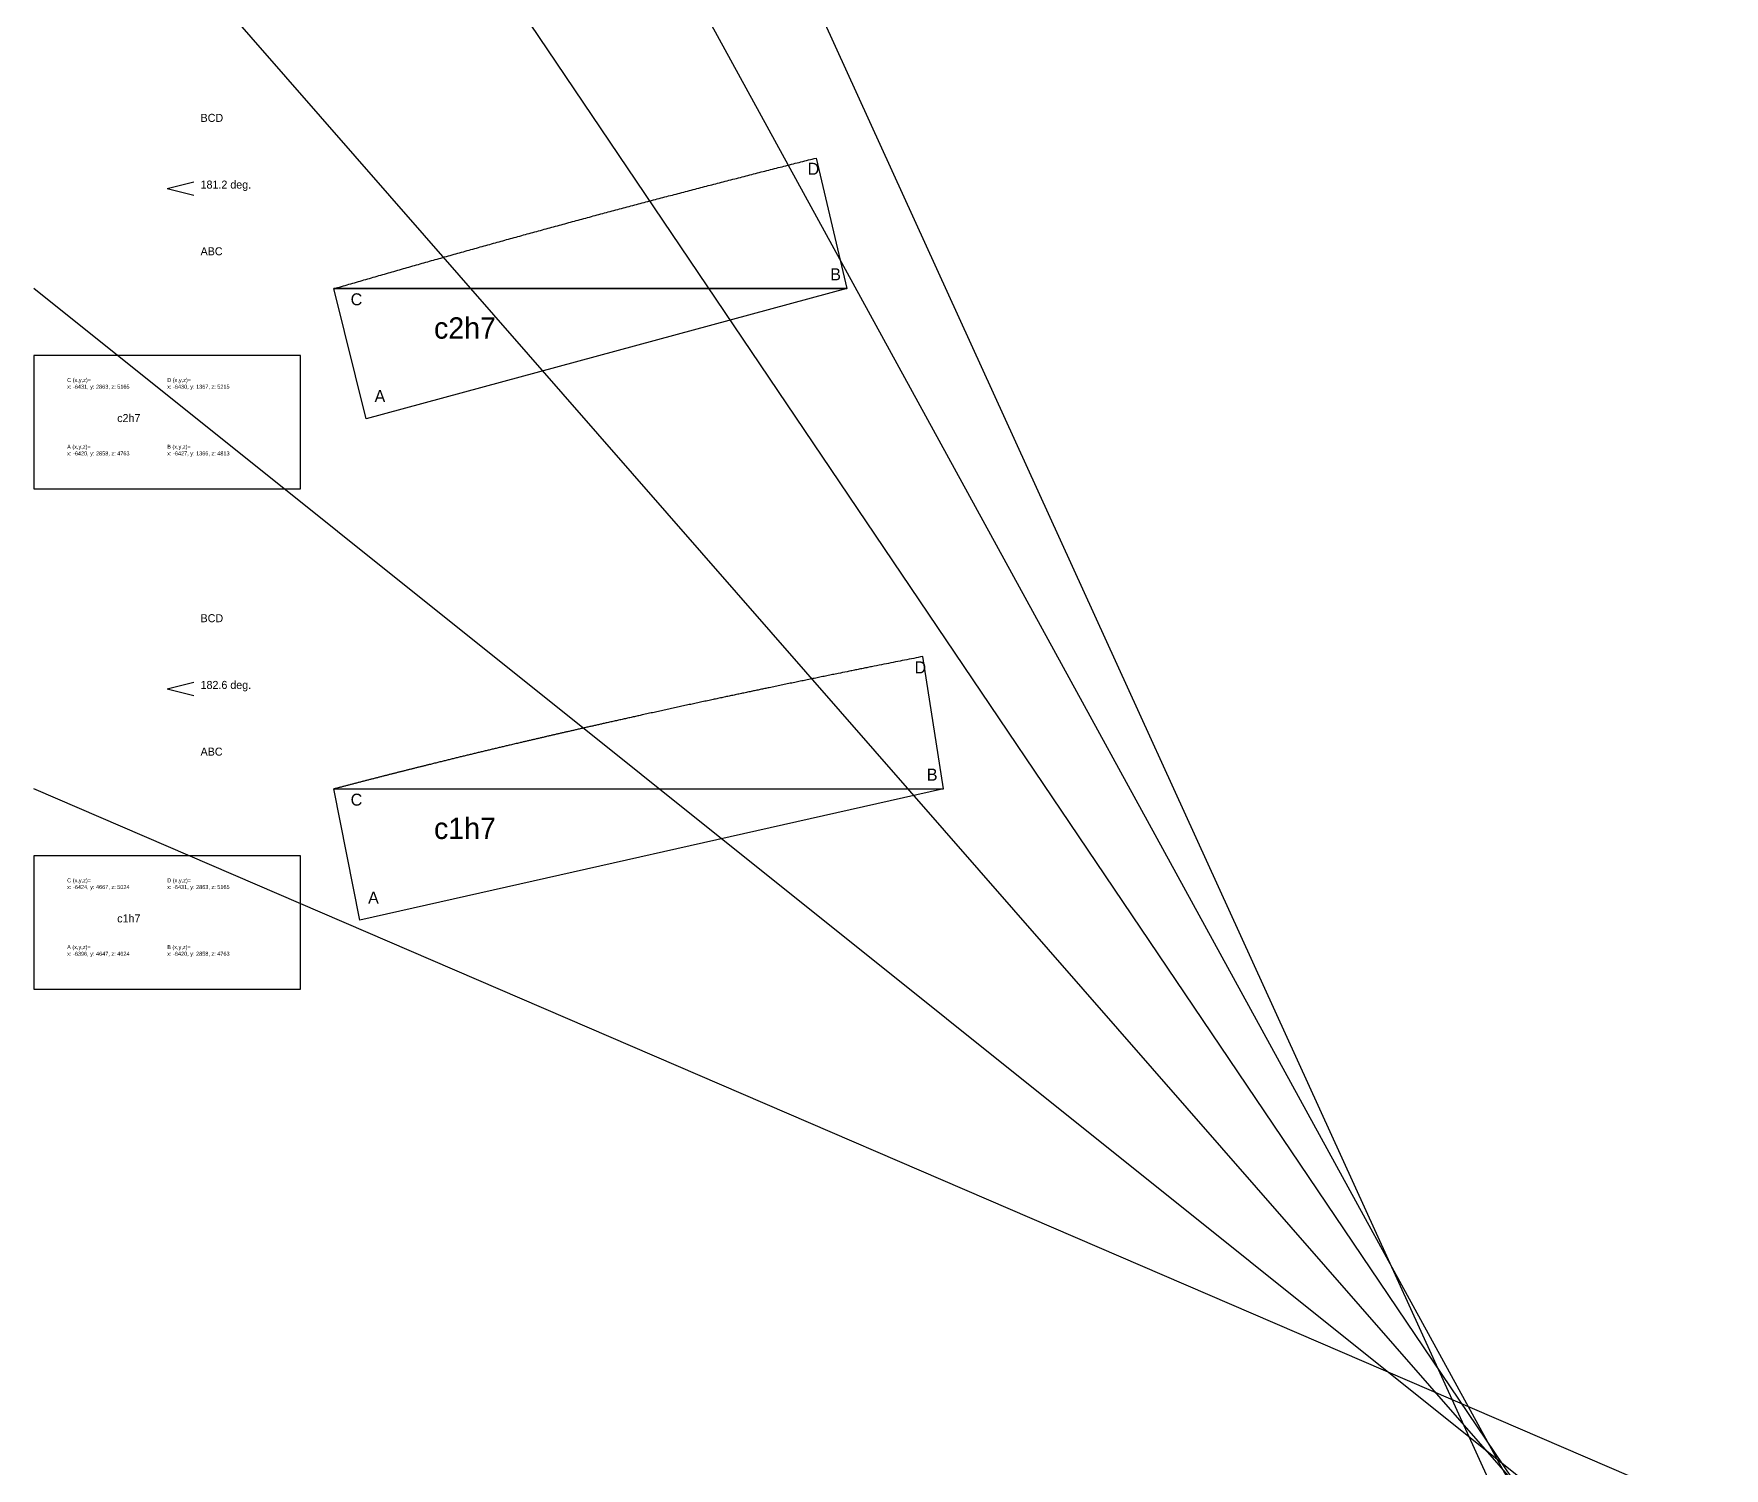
# Model space of a CAD drawing. Extents: x -14946 to 15402, y -21157 to 21439.
# Drawn here: x -14946 to -9878, y 5392 to 9692 of the extents above; entities that cross this region are included whole.
import ezdxf

# ---------------------------------------------------------------- set-up
doc = ezdxf.new("R2010")
doc.units = 0
doc.header["$MEASUREMENT"] = 0
for name, color, linetype in [('08-connection.topRing', 7, 'CONTINUOUS'), ('08-text.topRing', 7, 'CONTINUOUS'), ('50_RING_TOP_PLINES', 1, 'CONTINUOUS')]:
    doc.layers.add(name, color=color, linetype=linetype)

msp = doc.modelspace()

# ---------------------------------------------------------------- linework, layer by layer
at = {"layer": '08-connection.topRing', "linetype": 'Continuous'}
for p, q in [((-6425.6, -3765, 4955.8), (-14945.8, 14928.2)), ((-6430.7, -2115.3, 5040.7), (-14945.8, 13428.2)), ((-6431.3, -683.7, 5043.2), (-14945.8, 11928.2)), ((-6428.2, 683.1, 5023.3), (-14945.8, 10428.2)), ((-6424.9, 2112.5, 4989.2), (-14945.8, 8928.2)), ((-6413.3, 3755, 4894.5), (-14945.8, 7428.2))]:
    msp.add_line(p, q, dxfattribs=at)
at = {"layer": '08-text.topRing', "linetype": 'Continuous'}
for p, q in [((-14545.8, 9228.2), (-14465.8, 9248.2)), ((-14545.8, 9228.2), (-14465.8, 9208.2)), ((-14545.8, 7728.2), (-14465.8, 7748.2)), ((-14545.8, 7728.2), (-14465.8, 7708.2))]:
    msp.add_line(p, q, dxfattribs=at)
for points in [[(-14945.8, 8328.2), (-14145.8, 8328.2), (-14145.8, 8728.2), (-14945.8, 8728.2)], [(-14945.8, 6828.2), (-14145.8, 6828.2), (-14145.8, 7228.2), (-14945.8, 7228.2)]]:
    msp.add_lwpolyline(points, close=True, dxfattribs=at)
at = {"layer": '50_RING_TOP_PLINES', "color": 4, "extrusion": (0.999773, 0.021303, 1.5812e-15)}
msp.add_lwpolyline([(9927.4, -1445.3), (9536, -1538), (9536, 0), (9536, -0.1), (9536, -0.2), (9536.1, -0.3), (9536.1, -0.3), (9536.1, -0.4), (9536.1, -0.5), (9536.2, -0.6), (9536.2, -0.7), (9536.2, -0.8), (9536.3, -0.9), (9536.3, -1), (9536.3, -1), (9536.3, -1.1), (9536.4, -1.2), (9536.4, -1.3), (9536.4, -1.4), (9536.4, -1.5), (9536.5, -1.6), (9536.5, -1.7), (9536.5, -1.7), (9536.5, -1.8), (9536.6, -1.9), (9536.6, -2), (9536.6, -2.1), (9536.6, -2.2), (9536.7, -2.3), (9536.7, -2.4), (9536.7, -2.5), (9536.8, -2.5), (9536.8, -2.6), (9536.8, -2.7), (9536.8, -2.8), (9536.9, -2.9), (9536.9, -3), (9536.9, -3.1), (9536.9, -3.2), (9537, -3.2), (9537, -3.3), (9537, -3.4), (9537, -3.5), (9537.1, -3.6), (9537.1, -3.7), (9537.1, -3.8), (9537.1, -3.9), (9537.2, -3.9), (9537.2, -4), (9537.2, -4.1), (9537.2, -4.2), (9537.3, -4.3), (9537.3, -4.4), (9537.3, -4.5), (9537.3, -4.6), (9537.4, -4.6), (9537.4, -4.7), (9537.4, -4.8), (9537.4, -4.9), (9537.5, -5), (9537.5, -5.1), (9537.5, -5.2), (9537.5, -5.3), (9537.6, -5.3), (9537.6, -5.4), (9537.6, -5.5), (9537.6, -5.6), (9537.7, -5.7), (9537.7, -5.8), (9537.7, -5.9), (9537.7, -6), (9537.8, -6), (9537.8, -6.1), (9537.8, -6.2), (9537.8, -6.3), (9537.9, -6.5), (9537.9, -6.7), (9538, -6.8), (9538, -7), (9538.3, -8.1), (9538.4, -8.2), (9538.4, -8.4), (9538.5, -8.6), (9538.5, -8.8), (9538.6, -8.9), (9538.6, -9), (9538.6, -9), (9538.6, -9.1), (9538.7, -9.2), (9538.7, -9.3), (9538.7, -9.4), (9538.7, -9.5), (9538.8, -9.6), (9538.8, -9.7), (9538.8, -9.7), (9538.8, -9.8), (9538.9, -9.9), (9538.9, -10), (9538.9, -10.1), (9538.9, -10.2), (9539, -10.3), (9539, -10.4), (9539, -10.4), (9539, -10.5), (9539.1, -10.6), (9539.1, -10.7), (9539.1, -10.8), (9539.1, -10.9), (9539.2, -11), (9539.2, -11.1), (9539.2, -11.1), (9539.2, -11.2), (9540.9, -16.9), (9542.5, -22.5), (9544.1, -28.1), (9545.8, -33.7), (9547.4, -39.3), (9549, -44.9), (9550.7, -50.6), (9552.3, -56.2), (9553.9, -61.8), (9555.5, -67.4), (9557.2, -73.1), (9558.8, -78.7), (9560.4, -84.3), (9562, -89.9), (9563.6, -95.5), (9565.3, -101.1), (9566.9, -106.8), (9568.5, -112.4), (9570.1, -118), (9571.7, -123.6), (9573.3, -129.2), (9574.9, -134.8), (9576.5, -140.4), (9578.2, -146.1), (9579.8, -151.7), (9581.4, -157.3), (9583, -162.9), (9584.6, -168.6), (9586.2, -174.2), (9587.8, -179.9), (9589.4, -185.5), (9591, -191.1), (9592.7, -196.7), (9594.3, -202.4), (9595.9, -208), (9597.5, -213.6), (9599.1, -219.2), (9600.7, -224.8), (9602.3, -230.5), (9603.9, -236.1), (9605.5, -241.7), (9607.1, -247.3), (9608.7, -253), (9610.3, -258.6), (9611.9, -264.2), (9613.4, -269.9), (9615, -275.5), (9616.6, -281.1), (9618.2, -286.7), (9619.8, -292.4), (9621.4, -298), (9623, -303.6), (9624.6, -309.3), (9626.2, -314.9), (9627.8, -320.5), (9629.4, -326.2), (9631, -331.8), (9632.5, -337.4), (9634.1, -343), (9635.7, -348.7), (9637.3, -354.3), (9638.9, -359.9), (9640.5, -365.6), (9642, -371.2), (9643.6, -376.8), (9645.2, -382.5), (9646.8, -388.1), (9648.4, -393.7), (9649.9, -399.4), (9651.5, -405), (9653.1, -410.6), (9654.7, -416.3), (9656.2, -421.9), (9657.8, -427.5), (9659.4, -433.2), (9660.9, -438.8), (9662.5, -444.4), (9664.1, -450.1), (9665.7, -455.7), (9667.2, -461.3), (9668.8, -467), (9670.4, -472.6), (9671.9, -478.2), (9673.5, -483.9), (9675.1, -489.5), (9676.6, -495.1), (9678.2, -500.8), (9679.7, -506.4), (9681.3, -512.1), (9682.9, -517.7), (9684.4, -523.3), (9686, -529), (9687.5, -534.6), (9689.1, -540.3), (9690.7, -545.9), (9692.2, -551.5), (9693.8, -557.2), (9695.3, -562.8), (9696.9, -568.5), (9698.4, -574.1), (9700, -579.7), (9701.5, -585.4), (9703.1, -591), (9704.6, -596.6), (9706.2, -602.3), (9707.7, -607.9), (9709.3, -613.6), (9710.8, -619.2), (9712.3, -624.9), (9713.9, -630.5), (9715.4, -636.1), (9717, -641.8), (9718.5, -647.4), (9720, -653.1), (9721.6, -658.7), (9723.1, -664.4), (9724.7, -670), (9726.2, -675.6), (9727.7, -681.3), (9729.3, -686.9), (9730.8, -692.6), (9732.3, -698.2), (9733.9, -703.9), (9735.4, -709.5), (9736.9, -715.2), (9738.5, -720.8), (9740, -726.5), (9741.5, -732.1), (9743.1, -737.8), (9744.6, -743.5), (9746.1, -749.1), (9747.6, -754.8), (9749.2, -760.5), (9750.7, -766.1), (9752.2, -771.8), (9753.7, -777.4), (9755.3, -783.1), (9756.8, -788.7), (9758.3, -794.4), (9759.8, -800), (9761.3, -805.7), (9762.8, -811.3), (9764.4, -817), (9765.9, -822.6), (9767.4, -828.3), (9768.9, -833.9), (9770.4, -839.6), (9771.9, -845.2), (9773.4, -850.8), (9774.9, -856.5), (9776.4, -862.1), (9777.9, -867.8), (9779.4, -873.4), (9780.9, -879), (9782.4, -884.7), (9783.9, -890.3), (9785.4, -896), (9786.9, -901.6), (9788.4, -907.2), (9789.9, -912.9), (9791.4, -918.5), (9792.9, -924.2), (9794.4, -929.8), (9795.9, -935.4), (9797.4, -941.1), (9798.9, -946.7), (9800.4, -952.4), (9801.8, -958), (9803.3, -963.7), (9804.8, -969.3), (9806.3, -975), (9807.8, -980.6), (9809.3, -986.3), (9810.8, -991.9), (9812.3, -997.6), (9813.7, -1003.2), (9815.2, -1008.9), (9816.7, -1014.5), (9818.2, -1020.2), (9819.7, -1025.9), (9821.2, -1031.5), (9822.6, -1037.2), (9824.1, -1042.9), (9825.6, -1048.5), (9827.1, -1054.2), (9828.6, -1059.9), (9830.1, -1065.6), (9831.5, -1071.3), (9833, -1076.9), (9834.5, -1082.6), (9836, -1088.3), (9837.4, -1093.9), (9838.9, -1099.5), (9840.4, -1105.2), (9841.8, -1110.8), (9843.3, -1116.5), (9844.8, -1122.1), (9846.2, -1127.8), (9847.7, -1133.4), (9849.2, -1139.1), (9850.6, -1144.7), (9852.1, -1150.4), (9853.5, -1156.1), (9855, -1161.7), (9856.5, -1167.4), (9857.9, -1173.1), (9859.4, -1178.7), (9860.9, -1184.4), (9862.3, -1190.1), (9863.8, -1195.7), (9865.2, -1201.4), (9866.7, -1207.1), (9868.2, -1212.8), (9869.6, -1218.4), (9871.1, -1224.1), (9872.5, -1229.8), (9874, -1235.5), (9875.5, -1241.2), (9876.9, -1246.8), (9878.4, -1252.5), (9879.8, -1258.2), (9881.3, -1263.9), (9882.7, -1269.6), (9884.2, -1275.2), (9885.6, -1280.9), (9887.1, -1286.6), (9888.5, -1292.3), (9890, -1298), (9891.4, -1303.6), (9892.9, -1309.3), (9894.3, -1315), (9895.8, -1320.7), (9897.2, -1326.4), (9898.7, -1332), (9900.1, -1337.7), (9901.6, -1343.4), (9903, -1349.1), (9904.4, -1354.7), (9905.9, -1360.4), (9907.3, -1366.1), (9908.8, -1371.7), (9910.2, -1377.4), (9911.6, -1383.1), (9913.1, -1388.7), (9914.5, -1394.4), (9915.9, -1400.1), (9917.4, -1405.7), (9918.8, -1411.4), (9920.2, -1417), (9921.7, -1422.7), (9923.1, -1428.4), (9924.5, -1434), (9925.9, -1439.7), (9927.4, -1445.3)], dxfattribs=at)
at = {"layer": '50_RING_TOP_PLINES', "color": 4}
for points in [[(-12600.5, 9319.6), (-12507.8, 8928.2), (-14045.8, 8928.2), (-14045.7, 8928.2), (-14045.6, 8928.3), (-14045.5, 8928.3), (-14045.4, 8928.3), (-14045.4, 8928.3), (-14045.3, 8928.4), (-14045.2, 8928.4), (-14045.1, 8928.4), (-14045, 8928.5), (-14044.9, 8928.5), (-14044.8, 8928.5), (-14044.7, 8928.5), (-14044.7, 8928.6), (-14044.6, 8928.6), (-14044.5, 8928.6), (-14044.4, 8928.6), (-14044.3, 8928.7), (-14044.2, 8928.7), (-14044.1, 8928.7), (-14044, 8928.7), (-14044, 8928.8), (-14043.9, 8928.8), (-14043.8, 8928.8), (-14043.7, 8928.8), (-14043.6, 8928.9), (-14043.5, 8928.9), (-14043.4, 8928.9), (-14043.3, 8929), (-14043.3, 8929), (-14043.2, 8929), (-14043.1, 8929), (-14043, 8929.1), (-14042.9, 8929.1), (-14042.8, 8929.1), (-14042.7, 8929.1), (-14042.6, 8929.2), (-14042.5, 8929.2), (-14042.5, 8929.2), (-14042.4, 8929.2), (-14042.3, 8929.3), (-14042.2, 8929.3), (-14042.1, 8929.3), (-14042, 8929.3), (-14041.9, 8929.4), (-14041.8, 8929.4), (-14041.8, 8929.4), (-14041.7, 8929.4), (-14041.6, 8929.5), (-14041.5, 8929.5), (-14041.4, 8929.5), (-14041.3, 8929.5), (-14041.2, 8929.6), (-14041.1, 8929.6), (-14041.1, 8929.6), (-14041, 8929.6), (-14040.9, 8929.7), (-14040.8, 8929.7), (-14040.7, 8929.7), (-14040.6, 8929.7), (-14040.5, 8929.8), (-14040.4, 8929.8), (-14040.4, 8929.8), (-14040.3, 8929.8), (-14040.2, 8929.9), (-14040.1, 8929.9), (-14040, 8929.9), (-14039.9, 8929.9), (-14039.8, 8930), (-14039.7, 8930), (-14039.7, 8930), (-14039.6, 8930), (-14039.5, 8930.1), (-14039.3, 8930.1), (-14039.1, 8930.2), (-14038.9, 8930.2), (-14038.8, 8930.3), (-14037.7, 8930.6), (-14037.5, 8930.6), (-14037.4, 8930.7), (-14037.2, 8930.7), (-14037, 8930.8), (-14036.9, 8930.8), (-14036.8, 8930.8), (-14036.7, 8930.8), (-14036.7, 8930.9), (-14036.6, 8930.9), (-14036.5, 8930.9), (-14036.4, 8930.9), (-14036.3, 8931), (-14036.2, 8931), (-14036.1, 8931), (-14036, 8931), (-14036, 8931.1), (-14035.9, 8931.1), (-14035.8, 8931.1), (-14035.7, 8931.1), (-14035.6, 8931.2), (-14035.5, 8931.2), (-14035.4, 8931.2), (-14035.3, 8931.2), (-14035.3, 8931.3), (-14035.2, 8931.3), (-14035.1, 8931.3), (-14035, 8931.4), (-14034.9, 8931.4), (-14034.8, 8931.4), (-14034.7, 8931.4), (-14034.6, 8931.5), (-14034.6, 8931.5), (-14028.9, 8933.1), (-14023.3, 8934.7), (-14017.7, 8936.4), (-14012.1, 8938), (-14006.5, 8939.6), (-14000.8, 8941.3), (-13995.2, 8942.9), (-13989.6, 8944.5), (-13984, 8946.1), (-13978.4, 8947.8), (-13972.7, 8949.4), (-13967.1, 8951), (-13961.5, 8952.6), (-13955.9, 8954.3), (-13950.2, 8955.9), (-13944.6, 8957.5), (-13939, 8959.1), (-13933.4, 8960.7), (-13927.8, 8962.3), (-13922.2, 8963.9), (-13916.6, 8965.5), (-13911, 8967.2), (-13905.4, 8968.8), (-13899.7, 8970.4), (-13894.1, 8972), (-13888.5, 8973.6), (-13882.8, 8975.2), (-13877.2, 8976.8), (-13871.6, 8978.4), (-13865.9, 8980.1), (-13860.3, 8981.7), (-13854.7, 8983.3), (-13849.1, 8984.9), (-13843.4, 8986.5), (-13837.8, 8988.1), (-13832.2, 8989.7), (-13826.6, 8991.3), (-13821, 8992.9), (-13815.3, 8994.5), (-13809.7, 8996.1), (-13804.1, 8997.7), (-13798.4, 8999.3), (-13792.8, 9000.9), (-13787.2, 9002.5), (-13781.6, 9004.1), (-13775.9, 9005.7), (-13770.3, 9007.3), (-13764.7, 9008.9), (-13759, 9010.5), (-13753.4, 9012.1), (-13747.8, 9013.7), (-13742.1, 9015.2), (-13736.5, 9016.8), (-13730.9, 9018.4), (-13725.2, 9020), (-13719.6, 9021.6), (-13714, 9023.2), (-13708.4, 9024.8), (-13702.7, 9026.4), (-13697.1, 9027.9), (-13691.5, 9029.5), (-13685.9, 9031.1), (-13680.2, 9032.7), (-13674.6, 9034.3), (-13669, 9035.8), (-13663.3, 9037.4), (-13657.7, 9039), (-13652.1, 9040.6), (-13646.4, 9042.2), (-13640.8, 9043.7), (-13635.2, 9045.3), (-13629.5, 9046.9), (-13623.9, 9048.5), (-13618.3, 9050), (-13612.6, 9051.6), (-13607, 9053.2), (-13601.4, 9054.7), (-13595.7, 9056.3), (-13590.1, 9057.9), (-13584.5, 9059.5), (-13578.8, 9061), (-13573.2, 9062.6), (-13567.6, 9064.2), (-13561.9, 9065.7), (-13556.3, 9067.3), (-13550.6, 9068.8), (-13545, 9070.4), (-13539.4, 9072), (-13533.7, 9073.5), (-13528.1, 9075.1), (-13522.5, 9076.7), (-13516.8, 9078.2), (-13511.2, 9079.8), (-13505.5, 9081.3), (-13499.9, 9082.9), (-13494.3, 9084.4), (-13488.6, 9086), (-13483, 9087.5), (-13477.3, 9089.1), (-13471.7, 9090.6), (-13466.1, 9092.2), (-13460.4, 9093.7), (-13454.8, 9095.3), (-13449.1, 9096.8), (-13443.5, 9098.4), (-13437.9, 9099.9), (-13432.2, 9101.5), (-13426.6, 9103), (-13420.9, 9104.6), (-13415.3, 9106.1), (-13409.6, 9107.7), (-13404, 9109.2), (-13398.4, 9110.7), (-13392.7, 9112.3), (-13387.1, 9113.8), (-13381.4, 9115.4), (-13375.8, 9116.9), (-13370.1, 9118.4), (-13364.5, 9120), (-13358.9, 9121.5), (-13353.2, 9123), (-13347.6, 9124.6), (-13341.9, 9126.1), (-13336.3, 9127.6), (-13330.6, 9129.2), (-13325, 9130.7), (-13319.3, 9132.2), (-13313.6, 9133.8), (-13308, 9135.3), (-13302.3, 9136.8), (-13296.6, 9138.3), (-13291, 9139.9), (-13285.3, 9141.4), (-13279.7, 9142.9), (-13274, 9144.4), (-13268.3, 9146), (-13262.7, 9147.5), (-13257, 9149), (-13251.4, 9150.5), (-13245.7, 9152), (-13240.1, 9153.6), (-13234.4, 9155.1), (-13228.8, 9156.6), (-13223.2, 9158.1), (-13217.5, 9159.6), (-13211.9, 9161.1), (-13206.2, 9162.6), (-13200.6, 9164.1), (-13194.9, 9165.6), (-13189.3, 9167.1), (-13183.7, 9168.6), (-13178, 9170.2), (-13172.4, 9171.7), (-13166.7, 9173.2), (-13161.1, 9174.7), (-13155.5, 9176.2), (-13149.8, 9177.6), (-13144.2, 9179.1), (-13138.6, 9180.6), (-13132.9, 9182.1), (-13127.3, 9183.6), (-13121.6, 9185.1), (-13116, 9186.6), (-13110.3, 9188.1), (-13104.7, 9189.6), (-13099.1, 9191.1), (-13093.4, 9192.6), (-13087.8, 9194.1), (-13082.1, 9195.6), (-13076.5, 9197), (-13070.8, 9198.5), (-13065.2, 9200), (-13059.5, 9201.5), (-13053.9, 9203), (-13048.2, 9204.5), (-13042.6, 9206), (-13036.9, 9207.5), (-13031.2, 9208.9), (-13025.6, 9210.4), (-13019.9, 9211.9), (-13014.3, 9213.4), (-13008.6, 9214.9), (-13002.9, 9216.4), (-12997.2, 9217.8), (-12991.6, 9219.3), (-12985.9, 9220.8), (-12980.2, 9222.3), (-12974.5, 9223.8), (-12968.9, 9225.2), (-12963.2, 9226.7), (-12957.5, 9228.2), (-12951.9, 9229.7), (-12946.3, 9231.1), (-12940.6, 9232.6), (-12935, 9234.1), (-12929.3, 9235.5), (-12923.7, 9237), (-12918, 9238.5), (-12912.4, 9239.9), (-12906.7, 9241.4), (-12901.1, 9242.8), (-12895.4, 9244.3), (-12889.7, 9245.8), (-12884.1, 9247.2), (-12878.4, 9248.7), (-12872.7, 9250.2), (-12867.1, 9251.6), (-12861.4, 9253.1), (-12855.7, 9254.5), (-12850.1, 9256), (-12844.4, 9257.5), (-12838.7, 9258.9), (-12833, 9260.4), (-12827.4, 9261.8), (-12821.7, 9263.3), (-12816, 9264.8), (-12810.3, 9266.2), (-12804.6, 9267.7), (-12799, 9269.1), (-12793.3, 9270.6), (-12787.6, 9272), (-12781.9, 9273.5), (-12776.2, 9275), (-12770.6, 9276.4), (-12764.9, 9277.9), (-12759.2, 9279.3), (-12753.5, 9280.8), (-12747.8, 9282.2), (-12742.1, 9283.7), (-12736.5, 9285.1), (-12730.8, 9286.6), (-12725.1, 9288), (-12719.4, 9289.5), (-12713.8, 9290.9), (-12708.1, 9292.3), (-12702.4, 9293.8), (-12696.7, 9295.2), (-12691.1, 9296.7), (-12685.4, 9298.1), (-12679.7, 9299.5), (-12674, 9301), (-12668.4, 9302.4), (-12662.7, 9303.9), (-12657, 9305.3), (-12651.4, 9306.7), (-12645.7, 9308.2), (-12640.1, 9309.6), (-12634.4, 9311), (-12628.7, 9312.5), (-12623.1, 9313.9), (-12617.4, 9315.3), (-12611.8, 9316.7), (-12606.1, 9318.2), (-12600.5, 9319.6)], [(-14045.8, 7428.2), (-12218.2, 7428.2), (-12280.1, 7825.2), (-12286.9, 7823.9), (-12293.8, 7822.5), (-12300.6, 7821.2), (-12307.4, 7819.8), (-12314.3, 7818.5), (-12321.1, 7817.1), (-12328, 7815.8), (-12334.8, 7814.4), (-12341.7, 7813), (-12348.5, 7811.7), (-12355.3, 7810.3), (-12362.2, 7809), (-12369, 7807.6), (-12375.9, 7806.3), (-12382.7, 7804.9), (-12389.5, 7803.5), (-12396.9, 7802.1), (-12404.2, 7800.6), (-12411.6, 7799.1), (-12419, 7797.7), (-12426.3, 7796.2), (-12433.7, 7794.7), (-12437.4, 7794), (-12441.1, 7793.2), (-12444.8, 7792.5), (-12448.5, 7791.7), (-12452.2, 7791), (-12455.9, 7790.2), (-12459.6, 7789.5), (-12463.3, 7788.8), (-12467, 7788), (-12470.7, 7787.3), (-12474.4, 7786.5), (-12478, 7785.8), (-12481.7, 7785), (-12485.4, 7784.3), (-12489.1, 7783.6), (-12492.8, 7782.8), (-12496.5, 7782.1), (-12500.1, 7781.3), (-12503.8, 7780.6), (-12507.5, 7779.8), (-12514.2, 7778.5), (-12520.8, 7777.1), (-12527.5, 7775.8), (-12534.2, 7774.4), (-12538.4, 7773.6), (-12542.6, 7772.7), (-12546.8, 7771.9), (-12551, 7771), (-12555.2, 7770.1), (-12559.4, 7769.3), (-12563.6, 7768.4), (-12567.8, 7767.6), (-12572, 7766.7), (-12576.2, 7765.9), (-12580.4, 7765), (-12584.6, 7764.1), (-12588.9, 7763.3), (-12593.1, 7762.4), (-12597.3, 7761.6), (-12601.5, 7760.7), (-12605.7, 7759.8), (-12609.9, 7759), (-12614.1, 7758.1), (-12618.3, 7757.3), (-12622.5, 7756.4), (-12626.7, 7755.5), (-12630.9, 7754.7), (-12635.1, 7753.8), (-12639.3, 7752.9), (-12643.5, 7752.1), (-12647.7, 7751.2), (-12651.9, 7750.3), (-12656.1, 7749.5), (-12660.3, 7748.6), (-12664.5, 7747.7), (-12668.7, 7746.9), (-12673.2, 7745.9), (-12677.7, 7745), (-12682.2, 7744.1), (-12686.7, 7743.1), (-12691.3, 7742.2), (-12695.8, 7741.3), (-12700.3, 7740.3), (-12704.8, 7739.4), (-12709.3, 7738.4), (-12713.8, 7737.5), (-12718.3, 7736.6), (-12722.8, 7735.6), (-12727.3, 7734.7), (-12731.8, 7733.8), (-12736.3, 7732.8), (-12740.8, 7731.9), (-12744.2, 7731.2), (-12747.6, 7730.5), (-12750.9, 7729.8), (-12754.3, 7729.1), (-12757.6, 7728.4), (-12761, 7727.7), (-12764.4, 7727), (-12767.7, 7726.3), (-12771.1, 7725.6), (-12774.4, 7724.8), (-12777.8, 7724.1), (-12781.2, 7723.4), (-12784.5, 7722.7), (-12787.9, 7722), (-12791.2, 7721.3), (-12794.6, 7720.6), (-12798.3, 7719.8), (-12802, 7719.1), (-12805.7, 7718.3), (-12809.4, 7717.5), (-12813.1, 7716.7), (-12816.8, 7715.9), (-12820.5, 7715.2), (-12824.2, 7714.4), (-12827.9, 7713.6), (-12831.6, 7712.8), (-12835.3, 7712), (-12838.9, 7711.3), (-12842.6, 7710.5), (-12846.3, 7709.7), (-12850, 7708.9), (-12853.8, 7708.1), (-12857.5, 7707.3), (-12861.2, 7706.5), (-12864.9, 7705.8), (-12868.6, 7705), (-12872.3, 7704.2), (-12875.9, 7703.4), (-12879.6, 7702.6), (-12883.3, 7701.8), (-12887, 7701), (-12890.7, 7700.3), (-12894.4, 7699.5), (-12898.1, 7698.7), (-12901.8, 7697.9), (-12905.5, 7697.1), (-12909.2, 7696.3), (-12912.9, 7695.5), (-12917.1, 7694.6), (-12921.3, 7693.7), (-12925.6, 7692.8), (-12929.8, 7691.9), (-12934, 7691), (-12938.3, 7690.1), (-12942.5, 7689.2), (-12946.7, 7688.3), (-12951, 7687.4), (-12955.2, 7686.4), (-12959.4, 7685.5), (-12963.7, 7684.6), (-12967.9, 7683.7), (-12972.1, 7682.8), (-12976.3, 7681.9), (-12980.6, 7681), (-12985, 7680), (-12989.3, 7679.1), (-12993.7, 7678.1), (-12998.1, 7677.2), (-13002.5, 7676.2), (-13006.9, 7675.3), (-13011.3, 7674.3), (-13015.7, 7673.3), (-13020.1, 7672.4), (-13024.5, 7671.4), (-13028.9, 7670.5), (-13033.3, 7669.5), (-13037.7, 7668.6), (-13042.1, 7667.6), (-13046.5, 7666.6), (-13050.9, 7665.7), (-13055.3, 7664.7), (-13059.7, 7663.8), (-13064.1, 7662.8), (-13068.5, 7661.9), (-13072.9, 7660.9), (-13077.3, 7659.9), (-13081.7, 7659), (-13086.1, 7658), (-13090.5, 7657), (-13094.9, 7656.1), (-13099.3, 7655.1), (-13103.7, 7654.1), (-13108.1, 7653.2), (-13112.5, 7652.2), (-13116.9, 7651.2), (-13121.3, 7650.3), (-13124.6, 7649.5), (-13128, 7648.8), (-13131.4, 7648), (-13134.8, 7647.3), (-13138.2, 7646.5), (-13141.6, 7645.8), (-13145, 7645), (-13148.4, 7644.3), (-13151.8, 7643.5), (-13155.1, 7642.8), (-13158.5, 7642), (-13161.9, 7641.3), (-13165.3, 7640.5), (-13168.7, 7639.8), (-13172.1, 7639), (-13175.4, 7638.3), (-13178.8, 7637.5), (-13182.2, 7636.7), (-13185.6, 7636), (-13189, 7635.2), (-13192.4, 7634.5), (-13195.8, 7633.7), (-13199.1, 7633), (-13202.5, 7632.2), (-13205.9, 7631.5), (-13209.3, 7630.7), (-13212.7, 7629.9), (-13216.1, 7629.2), (-13219.5, 7628.4), (-13222.8, 7627.7), (-13226.2, 7626.9), (-13229.6, 7626.1), (-13232.5, 7625.5), (-13235.4, 7624.8), (-13238.3, 7624.2), (-13241.2, 7623.5), (-13244.1, 7622.9), (-13247, 7622.2), (-13249.9, 7621.6), (-13252.8, 7620.9), (-13255.7, 7620.3), (-13258.5, 7619.6), (-13261.4, 7619), (-13264.3, 7618.3), (-13267.2, 7617.7), (-13270.1, 7617), (-13273, 7616.4), (-13275.9, 7615.7), (-13278.8, 7615.1), (-13281.7, 7614.4), (-13284.5, 7613.8), (-13287.4, 7613.1), (-13290.3, 7612.4), (-13293.2, 7611.8), (-13296.1, 7611.1), (-13299, 7610.5), (-13301.9, 7609.8), (-13304.8, 7609.2), (-13307.7, 7608.5), (-13310.5, 7607.8), (-13313.4, 7607.2), (-13316.3, 7606.5), (-13319.2, 7605.9), (-13322.1, 7605.2), (-13324.7, 7604.6), (-13327.3, 7604), (-13329.9, 7603.4), (-13332.5, 7602.8), (-13335.1, 7602.2), (-13337.7, 7601.6), (-13340.3, 7601), (-13342.9, 7600.4), (-13345.5, 7599.9), (-13348.2, 7599.3), (-13350.8, 7598.7), (-13353.4, 7598.1), (-13356, 7597.5), (-13358.6, 7596.9), (-13361.2, 7596.3), (-13363.8, 7595.7), (-13366.4, 7595.1), (-13369, 7594.5), (-13371.6, 7593.9), (-13374.2, 7593.3), (-13376.8, 7592.7), (-13379.4, 7592.1), (-13382, 7591.5), (-13384.6, 7590.9), (-13387.2, 7590.3), (-13389.8, 7589.7), (-13392.4, 7589.1), (-13395, 7588.5), (-13397.7, 7587.9), (-13400.3, 7587.3), (-13402.9, 7586.7), (-13405.5, 7586.1), (-13408.1, 7585.5), (-13410.7, 7584.9), (-13413.3, 7584.3), (-13415.9, 7583.6), (-13418.5, 7583), (-13421.1, 7582.4), (-13423.7, 7581.8), (-13426.3, 7581.2), (-13428.9, 7580.6), (-13431.5, 7580), (-13434.1, 7579.4), (-13436.7, 7578.8), (-13439.3, 7578.2), (-13441.9, 7577.6), (-13444.5, 7577), (-13447.1, 7576.4), (-13449.7, 7575.8), (-13452.3, 7575.2), (-13455, 7574.6), (-13457.6, 7574), (-13460.2, 7573.3), (-13462.8, 7572.7), (-13465.4, 7572.1), (-13468, 7571.5), (-13470.6, 7570.9), (-13473.2, 7570.3), (-13475.8, 7569.7), (-13478.4, 7569.1), (-13481, 7568.5), (-13483.6, 7567.9), (-13486.2, 7567.3), (-13488.8, 7566.7), (-13492.4, 7565.8), (-13496, 7565), (-13499.5, 7564.1), (-13503.1, 7563.3), (-13506.7, 7562.4), (-13510.3, 7561.6), (-13513.9, 7560.7), (-13517.5, 7559.9), (-13520.5, 7559.2), (-13523.5, 7558.5), (-13526.5, 7557.8), (-13529.5, 7557.1), (-13532.5, 7556.3), (-13535.5, 7555.6), (-13538.5, 7554.9), (-13541.5, 7554.2), (-13544.5, 7553.5), (-13547.4, 7552.8), (-13550.4, 7552.1), (-13553.4, 7551.4), (-13556.4, 7550.7), (-13559.4, 7550), (-13562.4, 7549.2), (-13565.4, 7548.5), (-13568.4, 7547.8), (-13571.4, 7547.1), (-13574.4, 7546.4), (-13577.4, 7545.7), (-13580.4, 7545), (-13583.4, 7544.2), (-13586.4, 7543.5), (-13589.3, 7542.8), (-13592.3, 7542.1), (-13595.3, 7541.4), (-13598.3, 7540.7), (-13601.3, 7539.9), (-13604.3, 7539.2), (-13607.3, 7538.5), (-13610.3, 7537.8), (-13613.3, 7537.1), (-13616.3, 7536.3), (-13619.3, 7535.6), (-13622.3, 7534.9), (-13625.3, 7534.2), (-13628.2, 7533.5), (-13631.2, 7532.7), (-13634.2, 7532), (-13637.2, 7531.3), (-13640.2, 7530.6), (-13643.2, 7529.9), (-13646.2, 7529.1), (-13649.2, 7528.4), (-13652.2, 7527.7), (-13655.2, 7527), (-13658.2, 7526.2), (-13661.1, 7525.5), (-13664.1, 7524.8), (-13667.1, 7524.1), (-13670.1, 7523.3), (-13673.1, 7522.6), (-13676.1, 7521.9), (-13679.1, 7521.2), (-13682.1, 7520.4), (-13685.1, 7519.7), (-13688, 7519), (-13691, 7518.2), (-13694, 7517.5), (-13697, 7516.8), (-13700, 7516.1), (-13703, 7515.3), (-13706, 7514.6), (-13709, 7513.9), (-13712.1, 7513.1), (-13715.3, 7512.3), (-13718.5, 7511.5), (-13721.7, 7510.7), (-13724.9, 7510), (-13728.1, 7509.2), (-13731.2, 7508.4), (-13734.4, 7507.6), (-13737.6, 7506.8), (-13740.8, 7506), (-13744, 7505.3), (-13747.2, 7504.5), (-13750.3, 7503.7), (-13753.5, 7502.9), (-13756.7, 7502.1), (-13759.9, 7501.3), (-13762, 7500.8), (-13764.2, 7500.3), (-13766.4, 7499.7), (-13768.5, 7499.2), (-13770.6, 7498.7), (-13772.8, 7498.1), (-13774.9, 7497.6), (-13777.1, 7497.1), (-13779.2, 7496.5), (-13781.4, 7496), (-13783.5, 7495.5), (-13785.7, 7494.9), (-13787.8, 7494.4), (-13790, 7493.9), (-13792.1, 7493.3), (-13794.3, 7492.8), (-13796.4, 7492.2), (-13798.6, 7491.7), (-13800.7, 7491.2), (-13802.9, 7490.6), (-13805, 7490.1), (-13807.2, 7489.6), (-13809.3, 7489), (-13811.5, 7488.5), (-13813.6, 7488), (-13815.8, 7487.4), (-13817.9, 7486.9), (-13820, 7486.3), (-13822.2, 7485.8), (-13824.3, 7485.3), (-13826.5, 7484.7), (-13828.6, 7484.2), (-13830.8, 7483.6), (-13832.9, 7483.1), (-13835.1, 7482.6), (-13837.2, 7482), (-13839.4, 7481.5), (-13841.5, 7480.9), (-13843.7, 7480.4), (-13845.8, 7479.9), (-13847.9, 7479.3), (-13850.1, 7478.8), (-13852.2, 7478.2), (-13854.4, 7477.7), (-13856.5, 7477.2), (-13858.7, 7476.6), (-13860.8, 7476.1), (-13863, 7475.5), (-13865.1, 7475), (-13867.3, 7474.4), (-13869.4, 7473.9), (-13871.5, 7473.4), (-13873.7, 7472.8), (-13875.8, 7472.3), (-13878, 7471.7), (-13880.1, 7471.2), (-13882.3, 7470.6), (-13884.4, 7470.1), (-13886.6, 7469.5), (-13888.7, 7469), (-13890.9, 7468.4), (-13893, 7467.9), (-13895.2, 7467.4), (-13897.3, 7466.8), (-13899.6, 7466.2), (-13901.9, 7465.6), (-13904.2, 7465), (-13906.5, 7464.5), (-13908.8, 7463.9), (-13911.1, 7463.3), (-13913.4, 7462.7), (-13915.7, 7462.1), (-13918, 7461.5), (-13920.3, 7460.9), (-13922.6, 7460.3), (-13924.9, 7459.7), (-13927.2, 7459.1), (-13929.5, 7458.6), (-13931.8, 7458), (-13934.1, 7457.4), (-13936.4, 7456.8), (-13938.7, 7456.2), (-13941, 7455.6), (-13943.3, 7455), (-13945.6, 7454.4), (-13947.9, 7453.8), (-13950.2, 7453.2), (-13952.5, 7452.6), (-13954.8, 7452), (-13957.1, 7451.4), (-13959.4, 7450.8), (-13961.7, 7450.2), (-13964, 7449.6), (-13966.3, 7449.1), (-13968.6, 7448.5), (-13970.9, 7447.9), (-13973.2, 7447.3), (-13975.5, 7446.7), (-13977.8, 7446.1), (-13980.1, 7445.5), (-13982.4, 7444.9), (-13984.7, 7444.3), (-13987, 7443.7), (-13989.3, 7443.1), (-13991.6, 7442.5), (-13993.9, 7441.9), (-13996.2, 7441.3), (-13998.5, 7440.7), (-14000.8, 7440.1), (-14003.1, 7439.5), (-14005.4, 7438.9), (-14007.7, 7438.3), (-14010, 7437.7), (-14012.2, 7437.1), (-14014.5, 7436.5), (-14016.8, 7435.9), (-14019.1, 7435.2), (-14021.4, 7434.6), (-14023.7, 7434), (-14026, 7433.4), (-14028.3, 7432.8), (-14030.6, 7432.2), (-14032.9, 7431.6), (-14035.2, 7431), (-14037.5, 7430.4), (-14039.8, 7429.8), (-14042.1, 7429.2), (-14044.4, 7428.6), (-14045.8, 7428.2)]]:
    msp.add_lwpolyline(points, dxfattribs=at)
at = {"layer": '50_RING_TOP_PLINES', "extrusion": (-1, -6.62683e-15, -2.42298e-15)}
msp.add_lwpolyline([(-8838.2, -96.7), (-9228.2, 0), (-9228.2, -1538), (-8838.2, -96.7)], dxfattribs=at)
at = {"layer": '50_RING_TOP_PLINES', "extrusion": (2.18835e-15, -6.65407e-15, -1)}
msp.add_lwpolyline([(13949.1, 8538.2), (14045.8, 8928.2), (12507.8, 8928.2), (13949.1, 8538.2)], dxfattribs=at)
at = {"layer": '50_RING_TOP_PLINES', "color": 4, "extrusion": (0.998993, 0.044857, -2.75171e-15)}
msp.add_lwpolyline([(8372.9, 0), (8372.9, -1827.6), (8769.9, -1765.7), (8768.6, -1758.8), (8767.2, -1752), (8765.9, -1745.2), (8764.5, -1738.4), (8763.2, -1731.5), (8761.8, -1724.7), (8760.5, -1717.8), (8759.1, -1711), (8757.7, -1704.1), (8756.4, -1697.3), (8755, -1690.4), (8753.7, -1683.6), (8752.3, -1676.8), (8751, -1669.9), (8749.6, -1663.1), (8748.2, -1656.3), (8746.8, -1648.9), (8745.3, -1641.6), (8743.8, -1634.2), (8742.3, -1626.8), (8740.9, -1619.4), (8739.4, -1612.1), (8738.6, -1608.4), (8737.9, -1604.7), (8737.2, -1601), (8736.4, -1597.3), (8735.7, -1593.6), (8734.9, -1589.9), (8734.2, -1586.2), (8733.5, -1582.5), (8732.7, -1578.8), (8732, -1575.1), (8731.2, -1571.4), (8730.5, -1567.7), (8729.7, -1564.1), (8729, -1560.4), (8728.3, -1556.7), (8727.5, -1553), (8726.8, -1549.3), (8726, -1545.6), (8725.3, -1542), (8724.5, -1538.3), (8723.2, -1531.6), (8721.8, -1524.9), (8720.5, -1518.3), (8719.1, -1511.6), (8718.3, -1507.4), (8717.4, -1503.2), (8716.6, -1499), (8715.7, -1494.8), (8714.8, -1490.6), (8714, -1486.4), (8713.1, -1482.2), (8712.3, -1478), (8711.4, -1473.7), (8710.6, -1469.5), (8709.7, -1465.3), (8708.8, -1461.1), (8708, -1456.9), (8707.1, -1452.7), (8706.3, -1448.5), (8705.4, -1444.3), (8704.5, -1440.1), (8703.7, -1435.9), (8702.8, -1431.7), (8702, -1427.5), (8701.1, -1423.3), (8700.2, -1419.1), (8699.4, -1414.9), (8698.5, -1410.7), (8697.6, -1406.5), (8696.8, -1402.3), (8695.9, -1398.1), (8695, -1393.9), (8694.2, -1389.7), (8693.3, -1385.5), (8692.4, -1381.3), (8691.6, -1377.1), (8690.6, -1372.6), (8689.7, -1368.1), (8688.8, -1363.6), (8687.8, -1359), (8686.9, -1354.5), (8686, -1350), (8685, -1345.5), (8684.1, -1341), (8683.1, -1336.5), (8682.2, -1332), (8681.3, -1327.5), (8680.3, -1323), (8679.4, -1318.5), (8678.5, -1314), (8677.5, -1309.5), (8676.6, -1305), (8675.9, -1301.6), (8675.2, -1298.2), (8674.5, -1294.9), (8673.8, -1291.5), (8673.1, -1288.2), (8672.4, -1284.8), (8671.7, -1281.4), (8671, -1278.1), (8670.2, -1274.7), (8669.5, -1271.4), (8668.8, -1268), (8668.1, -1264.6), (8667.4, -1261.3), (8666.7, -1257.9), (8666, -1254.6), (8665.3, -1251.2), (8664.5, -1247.5), (8663.8, -1243.8), (8663, -1240.1), (8662.2, -1236.4), (8661.4, -1232.7), (8660.6, -1229), (8659.9, -1225.3), (8659.1, -1221.6), (8658.3, -1217.9), (8657.5, -1214.2), (8656.7, -1210.5), (8656, -1206.8), (8655.2, -1203.1), (8654.4, -1199.4), (8653.6, -1195.7), (8652.8, -1192), (8652, -1188.3), (8651.2, -1184.6), (8650.5, -1180.9), (8649.7, -1177.2), (8648.9, -1173.5), (8648.1, -1169.8), (8647.3, -1166.1), (8646.5, -1162.5), (8645.7, -1158.8), (8645, -1155.1), (8644.2, -1151.4), (8643.4, -1147.7), (8642.6, -1144), (8641.8, -1140.3), (8641, -1136.6), (8640.2, -1132.9), (8639.3, -1128.7), (8638.4, -1124.4), (8637.5, -1120.2), (8636.6, -1116), (8635.7, -1111.8), (8634.8, -1107.5), (8633.9, -1103.3), (8633, -1099.1), (8632, -1094.8), (8631.1, -1090.6), (8630.2, -1086.4), (8629.3, -1082.1), (8628.4, -1077.9), (8627.5, -1073.7), (8626.6, -1069.5), (8625.7, -1065.2), (8624.7, -1060.8), (8623.8, -1056.4), (8622.8, -1052), (8621.9, -1047.6), (8620.9, -1043.2), (8620, -1038.8), (8619, -1034.4), (8618, -1030), (8617.1, -1025.6), (8616.1, -1021.2), (8615.2, -1016.8), (8614.2, -1012.4), (8613.3, -1008), (8612.3, -1003.7), (8611.3, -999.3), (8610.4, -994.9), (8609.4, -990.5), (8608.5, -986.1), (8607.5, -981.7), (8606.5, -977.3), (8605.6, -972.9), (8604.6, -968.5), (8603.7, -964.1), (8602.7, -959.7), (8601.7, -955.3), (8600.8, -950.9), (8599.8, -946.5), (8598.8, -942.1), (8597.9, -937.7), (8596.9, -933.3), (8595.9, -928.9), (8595, -924.5), (8594.2, -921.1), (8593.5, -917.8), (8592.7, -914.4), (8592, -911), (8591.2, -907.6), (8590.5, -904.2), (8589.7, -900.8), (8589, -897.4), (8588.2, -894), (8587.5, -890.6), (8586.7, -887.3), (8586, -883.9), (8585.2, -880.5), (8584.5, -877.1), (8583.7, -873.7), (8582.9, -870.3), (8582.2, -867), (8581.4, -863.6), (8580.7, -860.2), (8579.9, -856.8), (8579.2, -853.4), (8578.4, -850), (8577.7, -846.6), (8576.9, -843.3), (8576.2, -839.9), (8575.4, -836.5), (8574.6, -833.1), (8573.9, -829.7), (8573.1, -826.3), (8572.4, -822.9), (8571.6, -819.6), (8570.8, -816.2), (8570.2, -813.3), (8569.5, -810.4), (8568.9, -807.5), (8568.2, -804.6), (8567.6, -801.7), (8566.9, -798.8), (8566.3, -795.9), (8565.6, -793), (8565, -790.1), (8564.3, -787.2), (8563.7, -784.4), (8563, -781.5), (8562.4, -778.6), (8561.7, -775.7), (8561.1, -772.8), (8560.4, -769.9), (8559.8, -767), (8559.1, -764.1), (8558.4, -761.2), (8557.8, -758.4), (8557.1, -755.5), (8556.5, -752.6), (8555.8, -749.7), (8555.2, -746.8), (8554.5, -743.9), (8553.9, -741), (8553.2, -738.1), (8552.5, -735.2), (8551.9, -732.3), (8551.2, -729.5), (8550.6, -726.6), (8549.9, -723.7), (8549.3, -721.1), (8548.7, -718.5), (8548.1, -715.9), (8547.5, -713.3), (8546.9, -710.7), (8546.3, -708.1), (8545.7, -705.4), (8545.1, -702.8), (8544.5, -700.2), (8544, -697.6), (8543.4, -695), (8542.8, -692.4), (8542.2, -689.8), (8541.6, -687.2), (8541, -684.6), (8540.4, -682), (8539.8, -679.4), (8539.2, -676.8), (8538.6, -674.2), (8538, -671.6), (8537.4, -669), (8536.8, -666.4), (8536.2, -663.8), (8535.6, -661.2), (8535, -658.6), (8534.4, -656), (8533.8, -653.3), (8533.2, -650.7), (8532.6, -648.1), (8532, -645.5), (8531.4, -642.9), (8530.8, -640.3), (8530.2, -637.7), (8529.6, -635.1), (8528.9, -632.5), (8528.3, -629.9), (8527.7, -627.3), (8527.1, -624.7), (8526.5, -622.1), (8525.9, -619.5), (8525.3, -616.9), (8524.7, -614.3), (8524.1, -611.7), (8523.5, -609.1), (8522.9, -606.5), (8522.3, -603.9), (8521.7, -601.2), (8521.1, -598.6), (8520.5, -596), (8519.9, -593.4), (8519.3, -590.8), (8518.7, -588.2), (8518, -585.6), (8517.4, -583), (8516.8, -580.4), (8516.2, -577.8), (8515.6, -575.2), (8515, -572.6), (8514.4, -570), (8513.8, -567.4), (8513.2, -564.8), (8512.6, -562.2), (8512, -559.6), (8511.3, -557), (8510.5, -553.4), (8509.7, -549.8), (8508.8, -546.2), (8508, -542.6), (8507.1, -539.1), (8506.3, -535.5), (8505.4, -531.9), (8504.6, -528.3), (8503.9, -525.3), (8503.2, -522.3), (8502.5, -519.3), (8501.7, -516.3), (8501, -513.3), (8500.3, -510.3), (8499.6, -507.3), (8498.9, -504.3), (8498.2, -501.3), (8497.5, -498.3), (8496.8, -495.4), (8496.1, -492.4), (8495.4, -489.4), (8494.6, -486.4), (8493.9, -483.4), (8493.2, -480.4), (8492.5, -477.4), (8491.8, -474.4), (8491.1, -471.4), (8490.4, -468.4), (8489.7, -465.4), (8488.9, -462.4), (8488.2, -459.4), (8487.5, -456.4), (8486.8, -453.5), (8486.1, -450.5), (8485.4, -447.5), (8484.6, -444.5), (8483.9, -441.5), (8483.2, -438.5), (8482.5, -435.5), (8481.8, -432.5), (8481, -429.5), (8480.3, -426.5), (8479.6, -423.5), (8478.9, -420.5), (8478.2, -417.5), (8477.4, -414.6), (8476.7, -411.6), (8476, -408.6), (8475.3, -405.6), (8474.6, -402.6), (8473.8, -399.6), (8473.1, -396.6), (8472.4, -393.6), (8471.7, -390.6), (8470.9, -387.6), (8470.2, -384.6), (8469.5, -381.7), (8468.8, -378.7), (8468, -375.7), (8467.3, -372.7), (8466.6, -369.7), (8465.8, -366.7), (8465.1, -363.7), (8464.4, -360.7), (8463.7, -357.7), (8462.9, -354.8), (8462.2, -351.8), (8461.5, -348.8), (8460.7, -345.8), (8460, -342.8), (8459.3, -339.8), (8458.6, -336.8), (8457.8, -333.7), (8457, -330.5), (8456.2, -327.3), (8455.4, -324.1), (8454.6, -320.9), (8453.9, -317.7), (8453.1, -314.5), (8452.3, -311.4), (8451.5, -308.2), (8450.7, -305), (8449.9, -301.8), (8449.2, -298.6), (8448.4, -295.4), (8447.6, -292.3), (8446.8, -289.1), (8446, -285.9), (8445.5, -283.7), (8444.9, -281.6), (8444.4, -279.4), (8443.9, -277.3), (8443.4, -275.1), (8442.8, -273), (8442.3, -270.8), (8441.8, -268.7), (8441.2, -266.5), (8440.7, -264.4), (8440.1, -262.2), (8439.6, -260.1), (8439.1, -257.9), (8438.5, -255.8), (8438, -253.7), (8437.5, -251.5), (8436.9, -249.4), (8436.4, -247.2), (8435.9, -245.1), (8435.3, -242.9), (8434.8, -240.8), (8434.3, -238.6), (8433.7, -236.5), (8433.2, -234.3), (8432.6, -232.2), (8432.1, -230), (8431.6, -227.9), (8431, -225.7), (8430.5, -223.6), (8430, -221.4), (8429.4, -219.3), (8428.9, -217.2), (8428.3, -215), (8427.8, -212.9), (8427.3, -210.7), (8426.7, -208.6), (8426.2, -206.4), (8425.6, -204.3), (8425.1, -202.1), (8424.6, -200), (8424, -197.8), (8423.5, -195.7), (8422.9, -193.6), (8422.4, -191.4), (8421.9, -189.3), (8421.3, -187.1), (8420.8, -185), (8420.2, -182.8), (8419.7, -180.7), (8419.1, -178.5), (8418.6, -176.4), (8418.1, -174.2), (8417.5, -172.1), (8417, -170), (8416.4, -167.8), (8415.9, -165.7), (8415.3, -163.5), (8414.8, -161.4), (8414.2, -159.2), (8413.7, -157.1), (8413.1, -154.9), (8412.6, -152.8), (8412, -150.6), (8411.5, -148.5), (8410.9, -146.2), (8410.3, -143.9), (8409.7, -141.6), (8409.1, -139.3), (8408.6, -137), (8408, -134.7), (8407.4, -132.4), (8406.8, -130.1), (8406.2, -127.8), (8405.6, -125.5), (8405, -123.2), (8404.4, -120.9), (8403.8, -118.6), (8403.3, -116.3), (8402.7, -114), (8402.1, -111.7), (8401.5, -109.4), (8400.9, -107.1), (8400.3, -104.8), (8399.7, -102.5), (8399.1, -100.2), (8398.5, -97.9), (8397.9, -95.6), (8397.3, -93.3), (8396.7, -91), (8396.1, -88.7), (8395.5, -86.4), (8394.9, -84.1), (8394.3, -81.8), (8393.7, -79.5), (8393.2, -77.2), (8392.6, -74.9), (8392, -72.6), (8391.4, -70.3), (8390.8, -68), (8390.2, -65.7), (8389.6, -63.4), (8389, -61.1), (8388.4, -58.8), (8387.8, -56.5), (8387.2, -54.2), (8386.6, -51.9), (8386, -49.6), (8385.4, -47.3), (8384.8, -45), (8384.2, -42.7), (8383.6, -40.4), (8383, -38.1), (8382.4, -35.8), (8381.8, -33.5), (8381.2, -31.2), (8380.5, -28.9), (8379.9, -26.7), (8379.3, -24.4), (8378.7, -22.1), (8378.1, -19.8), (8377.5, -17.5), (8376.9, -15.2), (8376.3, -12.9), (8375.7, -10.6), (8375.1, -8.3), (8374.5, -6), (8373.9, -3.7), (8373.3, -1.4), (8372.9, 0)], dxfattribs=at)
at = {"layer": '50_RING_TOP_PLINES', "extrusion": (-1, 5.99848e-15, 2.75648e-15)}
msp.add_lwpolyline([(-7334.5, -77.3), (-7728.2, 0), (-7728.2, -1827.6), (-7334.5, -77.3)], dxfattribs=at)
at = {"layer": '50_RING_TOP_PLINES', "extrusion": (-2.76038e-15, 5.78986e-15, -1)}
msp.add_lwpolyline([(13968.5, 7034.5), (14045.8, 7428.2), (12218.2, 7428.2), (13968.5, 7034.5)], dxfattribs=at)

# ---------------------------------------------------------------- texts
at = {"layer": '08-text.topRing', "linetype": 'Continuous'}
for s, height, p in [('BCD', 24, (-14445.8, 9428.2)), ('D', 36, (-12625.5, 9269.5, -8.3)), ('181.2 deg.', 24, (-14445.8, 9228.2)), ('ABC', 24, (-14445.8, 9028.2)), ('B', 36, (-12557.8, 8953.2)), ('C', 36, (-13995.8, 8878.2)), ('c2h7', 64, (-13745.8, 8778.2)), ('x: -6431, y: 2863, z: 5165', 12, (-14845.8, 8628.2)), ('C (x,y,z)=', 12, (-14845.8, 8648.2)), ('x: -6430, y: 1367, z: 5215', 12, (-14545.8, 8628.2)), ('D (x,y,z)=', 12, (-14545.8, 8648.2)), ('A', 36, (-13924.1, 8588.2)), ('c2h7', 24, (-14695.8, 8528.2)), ('A (x,y,z)=', 12, (-14845.8, 8448.2)), ('x: -6420, y: 2858, z: 4763', 12, (-14845.8, 8428.2)), ('x: -6427, y: 1366, z: 4813', 12, (-14545.8, 8428.2)), ('B (x,y,z)=', 12, (-14545.8, 8448.2)), ('BCD', 24, (-14445.8, 7928.2)), ('D', 36, (-12305.1, 7774.8, -17.8)), ('182.6 deg.', 24, (-14445.8, 7728.2)), ('ABC', 24, (-14445.8, 7528.2)), ('B', 36, (-12268.2, 7453.2)), ('C', 36, (-13995.8, 7378.2)), ('c1h7', 64, (-13745.8, 7278.2)), ('C (x,y,z)=', 12, (-14845.8, 7148.2)), ('D (x,y,z)=', 12, (-14545.8, 7148.2)), ('x: -6424, y: 4667, z: 5024', 12, (-14845.8, 7128.2)), ('x: -6431, y: 2863, z: 5165', 12, (-14545.8, 7128.2)), ('A', 36, (-13943.5, 7084.5)), ('c1h7', 24, (-14695.8, 7028.2)), ('A (x,y,z)=', 12, (-14845.8, 6948.2)), ('B (x,y,z)=', 12, (-14545.8, 6948.2)), ('x: -6396, y: 4647, z: 4624', 12, (-14845.8, 6928.2)), ('x: -6420, y: 2858, z: 4763', 12, (-14545.8, 6928.2))]:
    msp.add_text(s, height=height, dxfattribs=at).set_placement(p)

doc.saveas('drawing.dxf')
